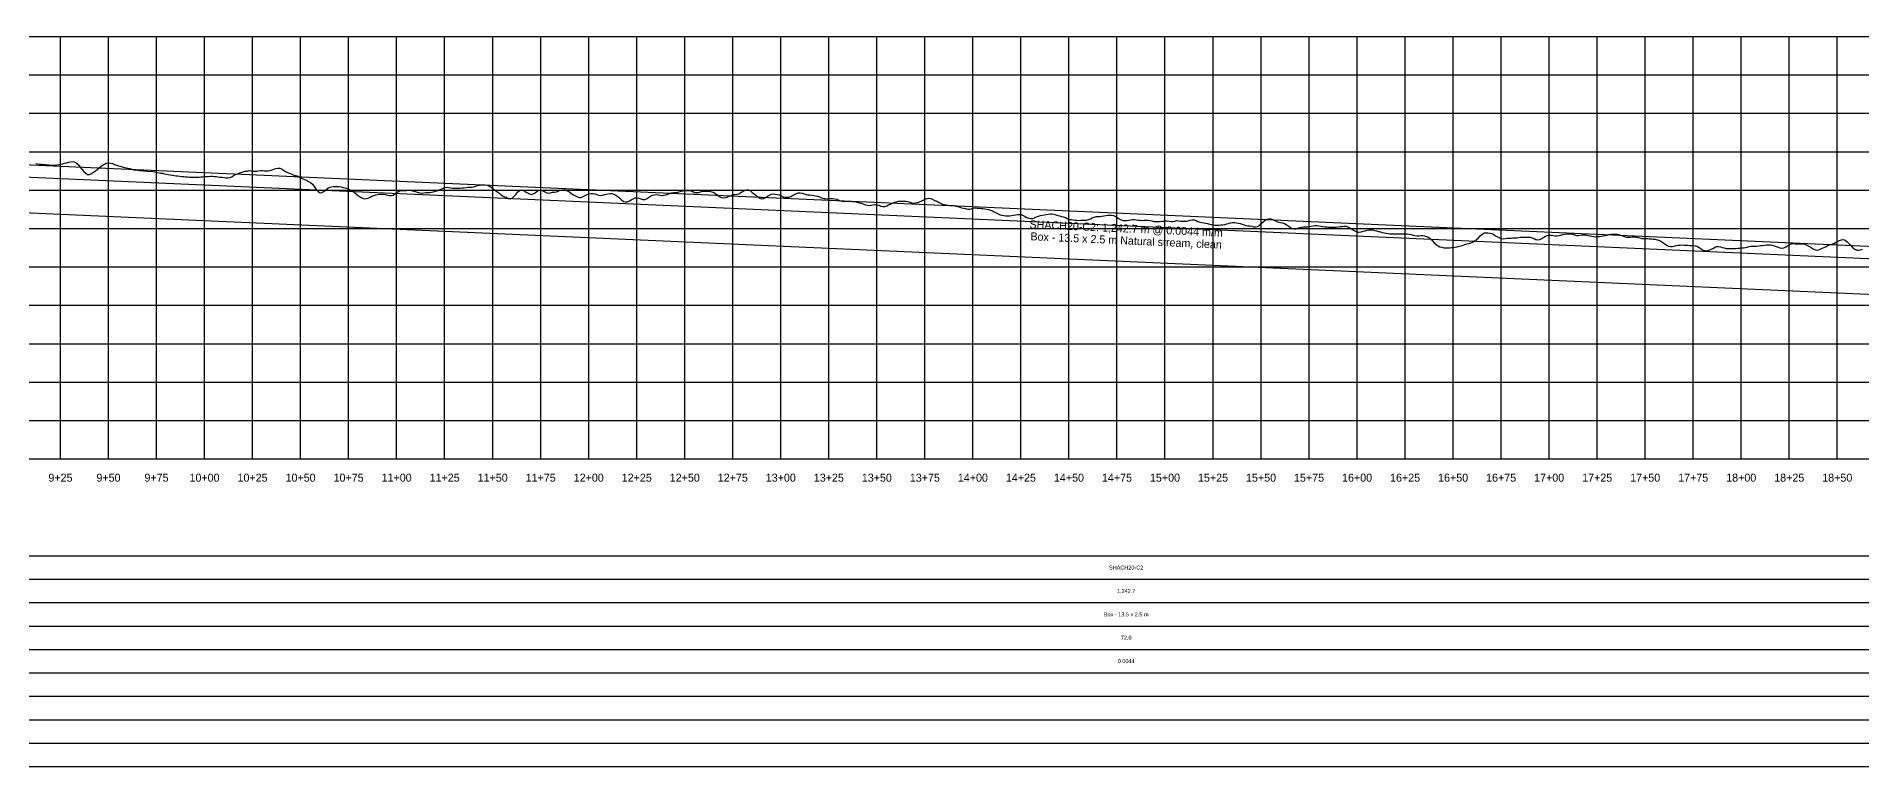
# Model space of a CAD drawing. Extents: x -64 to 3791, y -140 to 242.
# Drawn here: x 913 to 1863, y -140 to 240 of the extents above; entities that cross this region are included whole.
import ezdxf
from ezdxf.enums import TextEntityAlignment as Align

# ---------------------------------------------------------------- set-up
doc = ezdxf.new("R2010")
doc.units = 0
for name, color, linetype in [('Annotation', 7, 'Continuous'), ('Annotation_Table', 254, 'Continuous'), ('Crown', 7, 'Continuous'), ('Grid', 254, 'Continuous'), ('Grid_Text', 7, 'Continuous'), ('Ground_Elevation', 3, 'Continuous'), ('Hydraulic_Grade', 5, 'Continuous'), ('Invert', 7, 'Continuous')]:
    doc.layers.add(name, color=color, linetype=linetype)

msp = doc.modelspace()

# ---------------------------------------------------------------- linework, layer by layer
at = {"layer": 'Annotation_Table', "color": 254}
for points in [[(-25, -30.48), (3774.95, -30.48)], [(-25, -42.67), (3774.95, -42.67)], [(-25, -54.86), (3774.95, -54.86)], [(-25, -67.06), (3774.95, -67.06)], [(-25, -79.25), (3774.95, -79.25)], [(-25, -91.44), (3774.95, -91.44)], [(-25, -103.63), (3774.95, -103.63)], [(-25, -115.82), (3774.95, -115.82)], [(-25, -128.02), (3774.95, -128.02)], [(-25, -140.21), (3774.95, -140.21)]]:
    msp.add_lwpolyline(points, dxfattribs=at)
at = {"layer": 'Crown', "color": 0}
msp.add_lwpolyline([(858.43, 175.35), (2101.15, 120.39)], dxfattribs=at)
at = {"layer": 'Grid', "color": 254}
for points in [[(-25, 240), (3775, 240)], [(925, 20), (925, 240)], [(950, 20), (950, 240)], [(975, 20), (975, 240)], [(1000, 20), (1000, 240)], [(1025, 20), (1025, 240)], [(1050, 20), (1050, 240)], [(1075, 20), (1075, 240)], [(1100, 20), (1100, 240)], [(1125, 20), (1125, 240)], [(1150, 20), (1150, 240)], [(1175, 20), (1175, 240)], [(1200, 20), (1200, 240)], [(1225, 20), (1225, 240)], [(1250, 20), (1250, 240)], [(1275, 20), (1275, 240)], [(1300, 20), (1300, 240)], [(1325, 20), (1325, 240)], [(1350, 20), (1350, 240)], [(1375, 20), (1375, 240)], [(1400, 20), (1400, 240)], [(1425, 20), (1425, 240)], [(1450, 20), (1450, 240)], [(1475, 20), (1475, 240)], [(1500, 20), (1500, 240)], [(1525, 20), (1525, 240)], [(1550, 20), (1550, 240)], [(1575, 20), (1575, 240)], [(1600, 20), (1600, 240)], [(1625, 20), (1625, 240)], [(1650, 20), (1650, 240)], [(1675, 20), (1675, 240)], [(1700, 20), (1700, 240)], [(1725, 20), (1725, 240)], [(1750, 20), (1750, 240)], [(1775, 20), (1775, 240)], [(1800, 20), (1800, 240)], [(1825, 20), (1825, 240)], [(1850, 20), (1850, 240)], [(-25, 220), (3775, 220)], [(-25, 200), (3775, 200)], [(-25, 180), (3775, 180)], [(-25, 160), (3775, 160)], [(-25, 140), (3775, 140)], [(-25, 120), (3775, 120)], [(-25, 100), (3775, 100)], [(-25, 80), (3775, 80)], [(-25, 60), (3775, 60)], [(-25, 40), (3775, 40)], [(-25, 20), (3775, 20)]]:
    msp.add_lwpolyline(points, dxfattribs=at)
at = {"layer": 'Ground_Elevation', "color": 3}
msp.add_lwpolyline([(912.15, 173.79), (913.15, 173.71), (914.15, 173.57), (915.15, 173.43), (916.15, 173.36), (917.15, 173.28), (918.15, 173.19), (919.15, 173.08), (920.15, 173.01), (921.15, 173.01), (922.15, 173.05), (923.15, 173.14), (924.15, 173.29), (925.15, 173.49), (926.15, 173.74), (927.15, 174), (928.15, 174.15), (929.15, 174.46), (930.15, 174.64), (931.15, 174.82), (932.15, 174.7), (933.15, 174.27), (934.15, 173.36), (935.15, 172.18), (936.15, 170.9), (937.15, 169.71), (938.15, 168.75), (939.15, 168.17), (940.15, 168.16), (941.15, 168.69), (942.15, 169.41), (943.15, 170.09), (944.15, 170.78), (945.15, 171.59), (946.15, 172.46), (947.15, 173.2), (948.15, 173.76), (949.15, 174.1), (950.15, 174.2), (951.15, 174.09), (952.15, 173.79), (953.15, 173.4), (954.15, 173.02), (955.15, 172.68), (956.15, 172.41), (957.15, 172.07), (958.15, 171.8), (959.15, 171.64), (960.15, 171.47), (961.15, 171.19), (962.15, 170.89), (963.15, 170.57), (964.15, 170.47), (965.15, 170.4), (966.15, 170.28), (967.15, 170.16), (968.15, 170.07), (969.15, 169.96), (970.15, 169.82), (971.15, 169.76), (972.15, 169.79), (973.15, 169.72), (974.15, 169.55), (975.15, 169.23), (976.15, 168.97), (977.15, 168.85), (978.15, 168.82), (979.15, 168.52), (980.15, 168.29), (981.15, 168.1), (982.15, 167.93), (983.15, 167.76), (984.15, 167.61), (985.15, 167.47), (986.15, 167.34), (987.15, 167.22), (988.15, 167.11), (989.15, 167.01), (990.15, 166.93), (991.15, 166.84), (992.15, 166.78), (993.15, 166.73), (994.15, 166.71), (995.15, 166.7), (996.15, 166.73), (997.15, 166.77), (998.15, 166.84), (999.15, 166.91), (1000.15, 167), (1001.15, 167.08), (1002.15, 167.15), (1003.15, 167.18), (1004.15, 167.18), (1005.15, 167.13), (1006.15, 167.03), (1007.15, 166.91), (1008.15, 166.78), (1009.15, 166.65), (1010.15, 166.5), (1011.15, 166.39), (1012.15, 166.39), (1013.15, 166.57), (1014.15, 166.98), (1015.15, 167.54), (1016.15, 168.07), (1017.15, 168.54), (1018.15, 168.91), (1019.15, 169.23), (1020.15, 169.55), (1021.15, 169.77), (1022.15, 169.93), (1023.15, 170.13), (1024.15, 170.06), (1025.15, 169.87), (1026.15, 169.77), (1027.15, 169.88), (1028.15, 170.08), (1029.15, 170.17), (1030.15, 170.19), (1031.15, 170.11), (1032.15, 170), (1033.15, 170), (1034.15, 170.18), (1035.15, 170.49), (1036.15, 170.87), (1037.15, 171.27), (1038.15, 171.49), (1039.15, 171.42), (1040.15, 171), (1041.15, 170.39), (1042.15, 169.73), (1043.15, 169.17), (1044.15, 168.74), (1045.15, 168.39), (1046.15, 168.02), (1047.15, 167.67), (1048.15, 167.34), (1049.15, 166.94), (1050.15, 166.4), (1051.15, 165.93), (1052.15, 165.59), (1053.15, 165.19), (1054.15, 164.5), (1055.15, 163.88), (1056.15, 163.02), (1057.15, 161.92), (1058.15, 160.35), (1059.15, 159.25), (1060.15, 158.49), (1061.15, 158.69), (1062.15, 159.21), (1063.15, 160.15), (1064.15, 160.93), (1065.15, 161.5), (1066.15, 161.74), (1067.15, 161.87), (1068.15, 161.93), (1069.15, 161.93), (1070.15, 161.81), (1071.15, 161.62), (1072.15, 161.43), (1073.15, 161.23), (1074.15, 160.99), (1075.15, 160.56), (1076.15, 160.03), (1077.15, 159.41), (1078.15, 158.75), (1079.15, 157.93), (1080.15, 157.07), (1081.15, 156.36), (1082.15, 155.87), (1083.15, 155.52), (1084.15, 155.54), (1085.15, 155.82), (1086.15, 156.34), (1087.15, 156.8), (1088.15, 157.18), (1089.15, 157.48), (1090.15, 157.76), (1091.15, 157.92), (1092.15, 157.92), (1093.15, 157.82), (1094.15, 157.63), (1095.15, 157.35), (1096.15, 157.1), (1097.15, 157.1), (1098.15, 157.42), (1099.15, 157.97), (1100.15, 158.72), (1101.15, 159.41), (1102.15, 159.72), (1103.15, 159.76), (1104.15, 159.83), (1105.15, 159.84), (1106.15, 159.9), (1107.15, 159.92), (1108.15, 159.69), (1109.15, 159.39), (1110.15, 159.06), (1111.15, 158.78), (1112.15, 158.55), (1113.15, 158.45), (1114.15, 158.49), (1115.15, 158.68), (1116.15, 158.69), (1117.15, 158.77), (1118.15, 158.91), (1119.15, 159.11), (1120.15, 159.36), (1121.15, 159.68), (1122.15, 160.08), (1123.15, 160.51), (1124.15, 160.93), (1125.15, 161.29), (1126.15, 161.51), (1127.15, 161.43), (1128.15, 161.21), (1129.15, 161.04), (1130.15, 160.95), (1131.15, 160.98), (1132.15, 161.08), (1133.15, 161.08), (1134.15, 161.11), (1135.15, 161.22), (1136.15, 161.37), (1137.15, 161.5), (1138.15, 161.51), (1139.15, 161.56), (1140.15, 161.74), (1141.15, 162.03), (1142.15, 162.38), (1143.15, 162.64), (1144.15, 162.77), (1145.15, 162.79), (1146.15, 162.71), (1147.15, 162.49), (1148.15, 162.09), (1149.15, 161.53), (1150.15, 160.81), (1151.15, 159.99), (1152.15, 159.21), (1153.15, 158.56), (1154.15, 157.81), (1155.15, 157), (1156.15, 156.46), (1157.15, 156.26), (1158.15, 155.54), (1159.15, 155.38), (1160.15, 155.82), (1161.15, 156.8), (1162.15, 157.96), (1163.15, 159.09), (1164.15, 159.76), (1165.15, 160.06), (1166.15, 159.72), (1167.15, 159.14), (1168.15, 158.49), (1169.15, 158.03), (1170.15, 157.71), (1171.15, 158.07), (1172.15, 158.65), (1173.15, 159.46), (1174.15, 160.01), (1175.15, 160.12), (1176.15, 159.62), (1177.15, 159.06), (1178.15, 158.58), (1179.15, 158.43), (1180.15, 158.62), (1181.15, 158.9), (1182.15, 158.97), (1183.15, 159.17), (1184.15, 159.51), (1185.15, 159.89), (1186.15, 160.22), (1187.15, 160.27), (1188.15, 159.92), (1189.15, 159.4), (1190.15, 158.88), (1191.15, 158.07), (1192.15, 157.48), (1193.15, 156.97), (1194.15, 156.56), (1195.15, 156.22), (1196.15, 156.21), (1197.15, 156.61), (1198.15, 157.16), (1199.15, 157.66), (1200.15, 157.98), (1201.15, 158.14), (1202.15, 158.23), (1203.15, 158.06), (1204.15, 157.73), (1205.15, 157.38), (1206.15, 157.25), (1207.15, 157.41), (1208.15, 157.65), (1209.15, 157.86), (1210.15, 158.07), (1211.15, 158.21), (1212.15, 158.16), (1213.15, 157.88), (1214.15, 157.33), (1215.15, 156.6), (1216.15, 155.76), (1217.15, 154.87), (1218.15, 154.14), (1219.15, 153.84), (1220.15, 153.93), (1221.15, 154.34), (1222.15, 154.9), (1223.15, 155.47), (1224.15, 155.92), (1225.15, 155.98), (1226.15, 155.76), (1227.15, 155.46), (1228.15, 155.18), (1229.15, 155.17), (1230.15, 155.48), (1231.15, 156.17), (1232.15, 156.85), (1233.15, 157.4), (1234.15, 157.61), (1235.15, 157.69), (1236.15, 157.52), (1237.15, 157.34), (1238.15, 157.2), (1239.15, 157.31), (1240.15, 157.55), (1241.15, 157.91), (1242.15, 158.24), (1243.15, 158.53), (1244.15, 158.67), (1245.15, 158.8), (1246.15, 158.93), (1247.15, 159.17), (1248.15, 159.48), (1249.15, 159.69), (1250.15, 159.79), (1251.15, 159.85), (1252.15, 159.81), (1253.15, 159.54), (1254.15, 159.18), (1255.15, 158.82), (1256.15, 158.66), (1257.15, 158.67), (1258.15, 159.11), (1259.15, 159.39), (1260.15, 159.46), (1261.15, 159.45), (1262.15, 159.42), (1263.15, 159.33), (1264.15, 159.1), (1265.15, 158.68), (1266.15, 158.06), (1267.15, 157.36), (1268.15, 156.66), (1269.15, 156.07), (1270.15, 156.03), (1271.15, 156.18), (1272.15, 156.37), (1273.15, 156.77), (1274.15, 157.24), (1275.15, 157.66), (1276.15, 157.74), (1277.15, 157.81), (1278.15, 158.1), (1279.15, 158.66), (1280.15, 159.3), (1281.15, 159.93), (1282.15, 160.2), (1283.15, 160.14), (1284.15, 159.62), (1285.15, 158.83), (1286.15, 157.97), (1287.15, 157.21), (1288.15, 156.48), (1289.15, 155.83), (1290.15, 155.47), (1291.15, 155.69), (1292.15, 156.15), (1293.15, 156.76), (1294.15, 157.35), (1295.15, 157.83), (1296.15, 157.99), (1297.15, 157.96), (1298.15, 157.78), (1299.15, 157.55), (1300.15, 157.01), (1301.15, 156.54), (1302.15, 156.34), (1303.15, 156.26), (1304.15, 156.29), (1305.15, 156.65), (1306.15, 157.15), (1307.15, 157.69), (1308.15, 158.17), (1309.15, 158.49), (1310.15, 158.52), (1311.15, 158.34), (1312.15, 158.02), (1313.15, 157.72), (1314.15, 157.6), (1315.15, 157.49), (1316.15, 157.4), (1317.15, 157.26), (1318.15, 157.08), (1319.15, 156.83), (1320.15, 156.49), (1321.15, 156.04), (1322.15, 155.7), (1323.15, 155.54), (1324.15, 155.53), (1325.15, 155.57), (1326.15, 155.63), (1327.15, 155.65), (1328.15, 155.53), (1329.15, 155.23), (1330.15, 154.81), (1331.15, 154.42), (1332.15, 154.22), (1333.15, 154.14), (1334.15, 154.18), (1335.15, 154.21), (1336.15, 154.17), (1337.15, 154.09), (1338.15, 153.99), (1339.15, 153.8), (1340.15, 153.6), (1341.15, 153.33), (1342.15, 153.03), (1343.15, 152.68), (1344.15, 152.31), (1345.15, 152.08), (1346.15, 152.05), (1347.15, 152.18), (1348.15, 152.39), (1349.15, 152.47), (1350.15, 152.4), (1351.15, 152.09), (1352.15, 151.64), (1353.15, 151.4), (1354.15, 151.4), (1355.15, 151.79), (1356.15, 152.25), (1357.15, 152.73), (1358.15, 153.21), (1359.15, 153.63), (1360.15, 153.95), (1361.15, 154.16), (1362.15, 154.28), (1363.15, 154.31), (1364.15, 154.26), (1365.15, 154.15), (1366.15, 153.99), (1367.15, 153.7), (1368.15, 153.37), (1369.15, 153.19), (1370.15, 153.29), (1371.15, 153.56), (1372.15, 153.93), (1373.15, 154.28), (1374.15, 154.68), (1375.15, 155.21), (1376.15, 155.69), (1377.15, 155.81), (1378.15, 155.56), (1379.15, 155.1), (1380.15, 154.64), (1381.15, 154.24), (1382.15, 153.76), (1383.15, 153.21), (1384.15, 152.75), (1385.15, 152.47), (1386.15, 152.29), (1387.15, 152.15), (1388.15, 152.05), (1389.15, 151.99), (1390.15, 151.89), (1391.15, 151.7), (1392.15, 151.39), (1393.15, 151.08), (1394.15, 150.84), (1395.15, 150.65), (1396.15, 150.35), (1397.15, 150.12), (1398.15, 150.1), (1399.15, 150.28), (1400.15, 150.5), (1401.15, 150.68), (1402.15, 150.61), (1403.15, 150.57), (1404.15, 150.49), (1405.15, 150.37), (1406.15, 150.25), (1407.15, 150.08), (1408.15, 149.88), (1409.15, 149.53), (1410.15, 149.13), (1411.15, 148.67), (1412.15, 148.17), (1413.15, 147.62), (1414.15, 147.19), (1415.15, 146.96), (1416.15, 146.8), (1417.15, 146.67), (1418.15, 146.59), (1419.15, 146.63), (1420.15, 146.75), (1421.15, 146.92), (1422.15, 147.11), (1423.15, 147.26), (1424.15, 147.32), (1425.15, 147.25), (1426.15, 146.77), (1427.15, 146.19), (1428.15, 145.69), (1429.15, 145.35), (1430.15, 145.21), (1431.15, 145.25), (1432.15, 145.55), (1433.15, 145.99), (1434.15, 146.43), (1435.15, 146.71), (1436.15, 146.86), (1437.15, 147.05), (1438.15, 147.29), (1439.15, 147.52), (1440.15, 147.66), (1441.15, 147.6), (1442.15, 147.53), (1443.15, 147.19), (1444.15, 146.81), (1445.15, 146.53), (1446.15, 146.28), (1447.15, 146.05), (1448.15, 145.68), (1449.15, 145.18), (1450.15, 144.77), (1451.15, 144.64), (1452.15, 144.52), (1453.15, 144.4), (1454.15, 144.32), (1455.15, 144.24), (1456.15, 144.27), (1457.15, 144.33), (1458.15, 144.34), (1459.15, 144.37), (1460.15, 144.74), (1461.15, 145.06), (1462.15, 145.53), (1463.15, 145.93), (1464.15, 146.17), (1465.15, 146.28), (1466.15, 146.28), (1467.15, 146.4), (1468.15, 146.56), (1469.15, 146.75), (1470.15, 146.87), (1471.15, 146.92), (1472.15, 146.88), (1473.15, 146.79), (1474.15, 146.46), (1475.15, 145.8), (1476.15, 145.08), (1477.15, 144.49), (1478.15, 144.2), (1479.15, 144.17), (1480.15, 144.19), (1481.15, 144.36), (1482.15, 144.58), (1483.15, 144.74), (1484.15, 144.69), (1485.15, 144.58), (1486.15, 144.42), (1487.15, 144.31), (1488.15, 144.23), (1489.15, 144.27), (1490.15, 144.39), (1491.15, 144.38), (1492.15, 144.21), (1493.15, 143.93), (1494.15, 143.71), (1495.15, 143.62), (1496.15, 143.62), (1497.15, 143.69), (1498.15, 143.79), (1499.15, 143.86), (1500.15, 143.96), (1501.15, 143.97), (1502.15, 143.84), (1503.15, 143.72), (1504.15, 143.69), (1505.15, 143.9), (1506.15, 144.15), (1507.15, 143.98), (1508.15, 143.85), (1509.15, 143.77), (1510.15, 143.76), (1511.15, 143.84), (1512.15, 144.01), (1513.15, 144.25), (1514.15, 144.48), (1515.15, 144.55), (1516.15, 144.15), (1517.15, 143.61), (1518.15, 143.32), (1519.15, 143.14), (1520.15, 143), (1521.15, 142.78), (1522.15, 142.53), (1523.15, 142.27), (1524.15, 142.04), (1525.15, 141.89), (1526.15, 141.8), (1527.15, 141.77), (1528.15, 141.79), (1529.15, 141.84), (1530.15, 141.97), (1531.15, 142.14), (1532.15, 142.35), (1533.15, 142.63), (1534.15, 142.94), (1535.15, 143.06), (1536.15, 143.08), (1537.15, 142.94), (1538.15, 142.78), (1539.15, 142.6), (1540.15, 142.28), (1541.15, 141.91), (1542.15, 141.61), (1543.15, 141.42), (1544.15, 141.34), (1545.15, 141.16), (1546.15, 140.94), (1547.15, 140.8), (1548.15, 140.96), (1549.15, 141.64), (1550.15, 142.56), (1551.15, 143.51), (1552.15, 144.26), (1553.15, 144.81), (1554.15, 145.06), (1555.15, 144.97), (1556.15, 144.66), (1557.15, 144.08), (1558.15, 143.62), (1559.15, 143.32), (1560.15, 143.12), (1561.15, 142.93), (1562.15, 142.54), (1563.15, 142.01), (1564.15, 141.31), (1565.15, 140.65), (1566.15, 140.07), (1567.15, 139.81), (1568.15, 139.84), (1569.15, 140.21), (1570.15, 140.46), (1571.15, 140.67), (1572.15, 140.82), (1573.15, 140.9), (1574.15, 140.93), (1575.15, 140.99), (1576.15, 141.13), (1577.15, 141.34), (1578.15, 141.58), (1579.15, 141.61), (1580.15, 141.32), (1581.15, 141.2), (1582.15, 141.07), (1583.15, 140.92), (1584.15, 140.81), (1585.15, 140.72), (1586.15, 140.7), (1587.15, 140.68), (1588.15, 140.68), (1589.15, 140.71), (1590.15, 140.85), (1591.15, 141), (1592.15, 141.11), (1593.15, 141.17), (1594.15, 141.13), (1595.15, 140.91), (1596.15, 140.43), (1597.15, 139.79), (1598.15, 139.1), (1599.15, 138.54), (1600.15, 138.16), (1601.15, 138.1), (1602.15, 138.25), (1603.15, 138.56), (1604.15, 138.84), (1605.15, 139.07), (1606.15, 139.27), (1607.15, 139.36), (1608.15, 139.3), (1609.15, 139.03), (1610.15, 138.71), (1611.15, 138.43), (1612.15, 138.18), (1613.15, 137.93), (1614.15, 137.68), (1615.15, 137.48), (1616.15, 137.36), (1617.15, 137.29), (1618.15, 137.24), (1619.15, 137.24), (1620.15, 137.21), (1621.15, 137.16), (1622.15, 137.15), (1623.15, 137.16), (1624.15, 137.23), (1625.15, 137.25), (1626.15, 137.23), (1627.15, 137.12), (1628.15, 136.9), (1629.15, 136.61), (1630.15, 136.34), (1631.15, 136.22), (1632.15, 136.24), (1633.15, 136.27), (1634.15, 136.27), (1635.15, 136.17), (1636.15, 135.91), (1637.15, 135.47), (1638.15, 134.65), (1639.15, 133.66), (1640.15, 132.61), (1641.15, 131.75), (1642.15, 131.03), (1643.15, 130.53), (1644.15, 130.19), (1645.15, 129.96), (1646.15, 129.88), (1647.15, 129.87), (1648.15, 129.93), (1649.15, 130.05), (1650.15, 130.14), (1651.15, 130.28), (1652.15, 130.47), (1653.15, 130.73), (1654.15, 131), (1655.15, 131.34), (1656.15, 131.71), (1657.15, 132.01), (1658.15, 132.19), (1659.15, 132.46), (1660.15, 132.86), (1661.15, 133.43), (1662.15, 134.22), (1663.15, 135.1), (1664.15, 136.11), (1665.15, 137), (1666.15, 137.67), (1667.15, 137.8), (1668.15, 137.73), (1669.15, 137.58), (1670.15, 137.32), (1671.15, 136.83), (1672.15, 136.25), (1673.15, 135.68), (1674.15, 135.16), (1675.15, 134.77), (1676.15, 134.63), (1677.15, 134.76), (1678.15, 134.9), (1679.15, 134.99), (1680.15, 135.03), (1681.15, 135.07), (1682.15, 135.13), (1683.15, 135.21), (1684.15, 135.3), (1685.15, 135.4), (1686.15, 135.49), (1687.15, 135.54), (1688.15, 135.54), (1689.15, 135.54), (1690.15, 135.42), (1691.15, 135.07), (1692.15, 134.73), (1693.15, 134.35), (1694.15, 134.02), (1695.15, 134.25), (1696.15, 134.74), (1697.15, 135.4), (1698.15, 135.96), (1699.15, 136.29), (1700.15, 136.5), (1701.15, 136.49), (1702.15, 136.35), (1703.15, 136.23), (1704.15, 136.2), (1705.15, 136.36), (1706.15, 136.57), (1707.15, 136.86), (1708.15, 137.12), (1709.15, 137.2), (1710.15, 137.25), (1711.15, 137.17), (1712.15, 137.01), (1713.15, 136.66), (1714.15, 136.43), (1715.15, 136.34), (1716.15, 136.44), (1717.15, 136.62), (1718.15, 136.74), (1719.15, 136.67), (1720.15, 136.41), (1721.15, 136.14), (1722.15, 135.93), (1723.15, 135.8), (1724.15, 135.74), (1725.15, 135.75), (1726.15, 135.82), (1727.15, 135.95), (1728.15, 136.13), (1729.15, 136.35), (1730.15, 136.59), (1731.15, 136.8), (1732.15, 136.97), (1733.15, 137.09), (1734.15, 137.12), (1735.15, 137.07), (1736.15, 136.89), (1737.15, 136.58), (1738.15, 136.18), (1739.15, 135.75), (1740.15, 135.49), (1741.15, 135.44), (1742.15, 135.52), (1743.15, 135.63), (1744.15, 135.73), (1745.15, 135.6), (1746.15, 135.33), (1747.15, 135.07), (1748.15, 134.87), (1749.15, 134.79), (1750.15, 134.74), (1751.15, 134.71), (1752.15, 134.7), (1753.15, 134.66), (1754.15, 134.52), (1755.15, 134.37), (1756.15, 134.14), (1757.15, 133.85), (1758.15, 133.35), (1759.15, 132.75), (1760.15, 131.97), (1761.15, 131.26), (1762.15, 130.78), (1763.15, 130.55), (1764.15, 130.63), (1765.15, 130.85), (1766.15, 131.12), (1767.15, 131.29), (1768.15, 131.4), (1769.15, 131.42), (1770.15, 131.4), (1771.15, 131.35), (1772.15, 131.24), (1773.15, 131.21), (1774.15, 131.22), (1775.15, 131.21), (1776.15, 131.05), (1777.15, 130.7), (1778.15, 130.16), (1779.15, 129.44), (1780.15, 128.79), (1781.15, 128.46), (1782.15, 128.41), (1783.15, 128.67), (1784.15, 129.08), (1785.15, 129.61), (1786.15, 130.17), (1787.15, 130.55), (1788.15, 130.67), (1789.15, 130.5), (1790.15, 130.18), (1791.15, 129.89), (1792.15, 129.64), (1793.15, 129.53), (1794.15, 129.54), (1795.15, 129.58), (1796.15, 129.62), (1797.15, 129.65), (1798.15, 129.69), (1799.15, 129.77), (1800.15, 129.86), (1801.15, 129.98), (1802.15, 130.15), (1803.15, 130.36), (1804.15, 130.61), (1805.15, 130.78), (1806.15, 130.86), (1807.15, 130.86), (1808.15, 130.86), (1809.15, 130.91), (1810.15, 131.09), (1811.15, 131.22), (1812.15, 131.36), (1813.15, 131.48), (1814.15, 131.54), (1815.15, 131.47), (1816.15, 131.29), (1817.15, 131.01), (1818.15, 130.66), (1819.15, 130.28), (1820.15, 129.95), (1821.15, 129.76), (1822.15, 129.92), (1823.15, 130.38), (1824.15, 131), (1825.15, 131.58), (1826.15, 132.03), (1827.15, 132.18), (1828.15, 132.07), (1829.15, 131.94), (1830.15, 131.96), (1831.15, 132.02), (1832.15, 132.03), (1833.15, 131.77), (1834.15, 131.33), (1835.15, 130.84), (1836.15, 130.26), (1837.15, 129.63), (1838.15, 129.11), (1839.15, 128.79), (1840.15, 128.92), (1841.15, 129.24), (1842.15, 129.71), (1843.15, 130.17), (1844.15, 130.69), (1845.15, 131.17), (1846.15, 131.48), (1847.15, 131.77), (1848.15, 132.13), (1849.15, 132.65), (1850.15, 133.18), (1851.15, 133.7), (1852.15, 134.13), (1853.15, 134.24), (1854.15, 133.93), (1855.15, 133.11), (1856.15, 132.03), (1857.15, 130.89), (1858.15, 129.88), (1859.15, 129.2), (1860.15, 128.78), (1861.15, 128.72), (1862.15, 128.94), (1863.15, 129.29)], dxfattribs=at)
at = {"layer": 'Hydraulic_Grade', "color": 5}
msp.add_lwpolyline([(858.43, 169.02), (2101.15, 114.03)], dxfattribs=at)
at = {"layer": 'Invert', "color": 0}
msp.add_lwpolyline([(858.43, 150.35), (2101.15, 95.39)], dxfattribs=at)

# ---------------------------------------------------------------- texts
at = {"layer": 'Annotation', "color": 0}
for s, p in [('SHACH20-C2: 1,242.7 m @ 0.0044 m/m', (1479.79, 140.01)), ('Box - 13.5 x 2.5 m Natural stream, clean', (1479.79, 133.76))]:
    msp.add_text(s, height=4.1667, rotation=357.46771, dxfattribs=at).set_placement(p, align=Align.MIDDLE_CENTER)
at = {"layer": 'Annotation_Table', "color": 0}
for s, height, p in [('SHACH20-C2', 2.083, (1479.79, -36.58)), ('1,242.7', 2.083, (1479.79, -48.77)), ('Box - 13.5 x 2.5 m', 2.0833, (1479.79, -60.96)), ('72.0', 2.083, (1479.79, -73.15)), ('0.0044', 2.083, (1479.79, -85.34))]:
    msp.add_text(s, height=height, dxfattribs=at).set_placement(p, align=Align.MIDDLE_CENTER)
at = {"layer": 'Grid_Text', "color": 0}
for s, p in [('9+25', (925, 12.3)), ('9+50', (950, 12.3)), ('9+75', (975, 12.3)), ('10+00', (1000, 12.3)), ('10+25', (1025, 12.3)), ('10+50', (1050, 12.3)), ('10+75', (1075, 12.3)), ('11+00', (1100, 12.3)), ('11+25', (1125, 12.3)), ('11+50', (1150, 12.3)), ('11+75', (1175, 12.3)), ('12+00', (1200, 12.3)), ('12+25', (1225, 12.3)), ('12+50', (1250, 12.3)), ('12+75', (1275, 12.3)), ('13+00', (1300, 12.3)), ('13+25', (1325, 12.3)), ('13+50', (1350, 12.3)), ('13+75', (1375, 12.3)), ('14+00', (1400, 12.3)), ('14+25', (1425, 12.3)), ('14+50', (1450, 12.3)), ('14+75', (1475, 12.3)), ('15+00', (1500, 12.3)), ('15+25', (1525, 12.3)), ('15+50', (1550, 12.3)), ('15+75', (1575, 12.3)), ('16+00', (1600, 12.3)), ('16+25', (1625, 12.3)), ('16+50', (1650, 12.3)), ('16+75', (1675, 12.3)), ('17+00', (1700, 12.3)), ('17+25', (1725, 12.3)), ('17+50', (1750, 12.3)), ('17+75', (1775, 12.3)), ('18+00', (1800, 12.3)), ('18+25', (1825, 12.3)), ('18+50', (1850, 12.3))]:
    msp.add_text(s, height=4.167, dxfattribs=at).set_placement(p, align=Align.TOP_CENTER)

doc.saveas('drawing.dxf')
